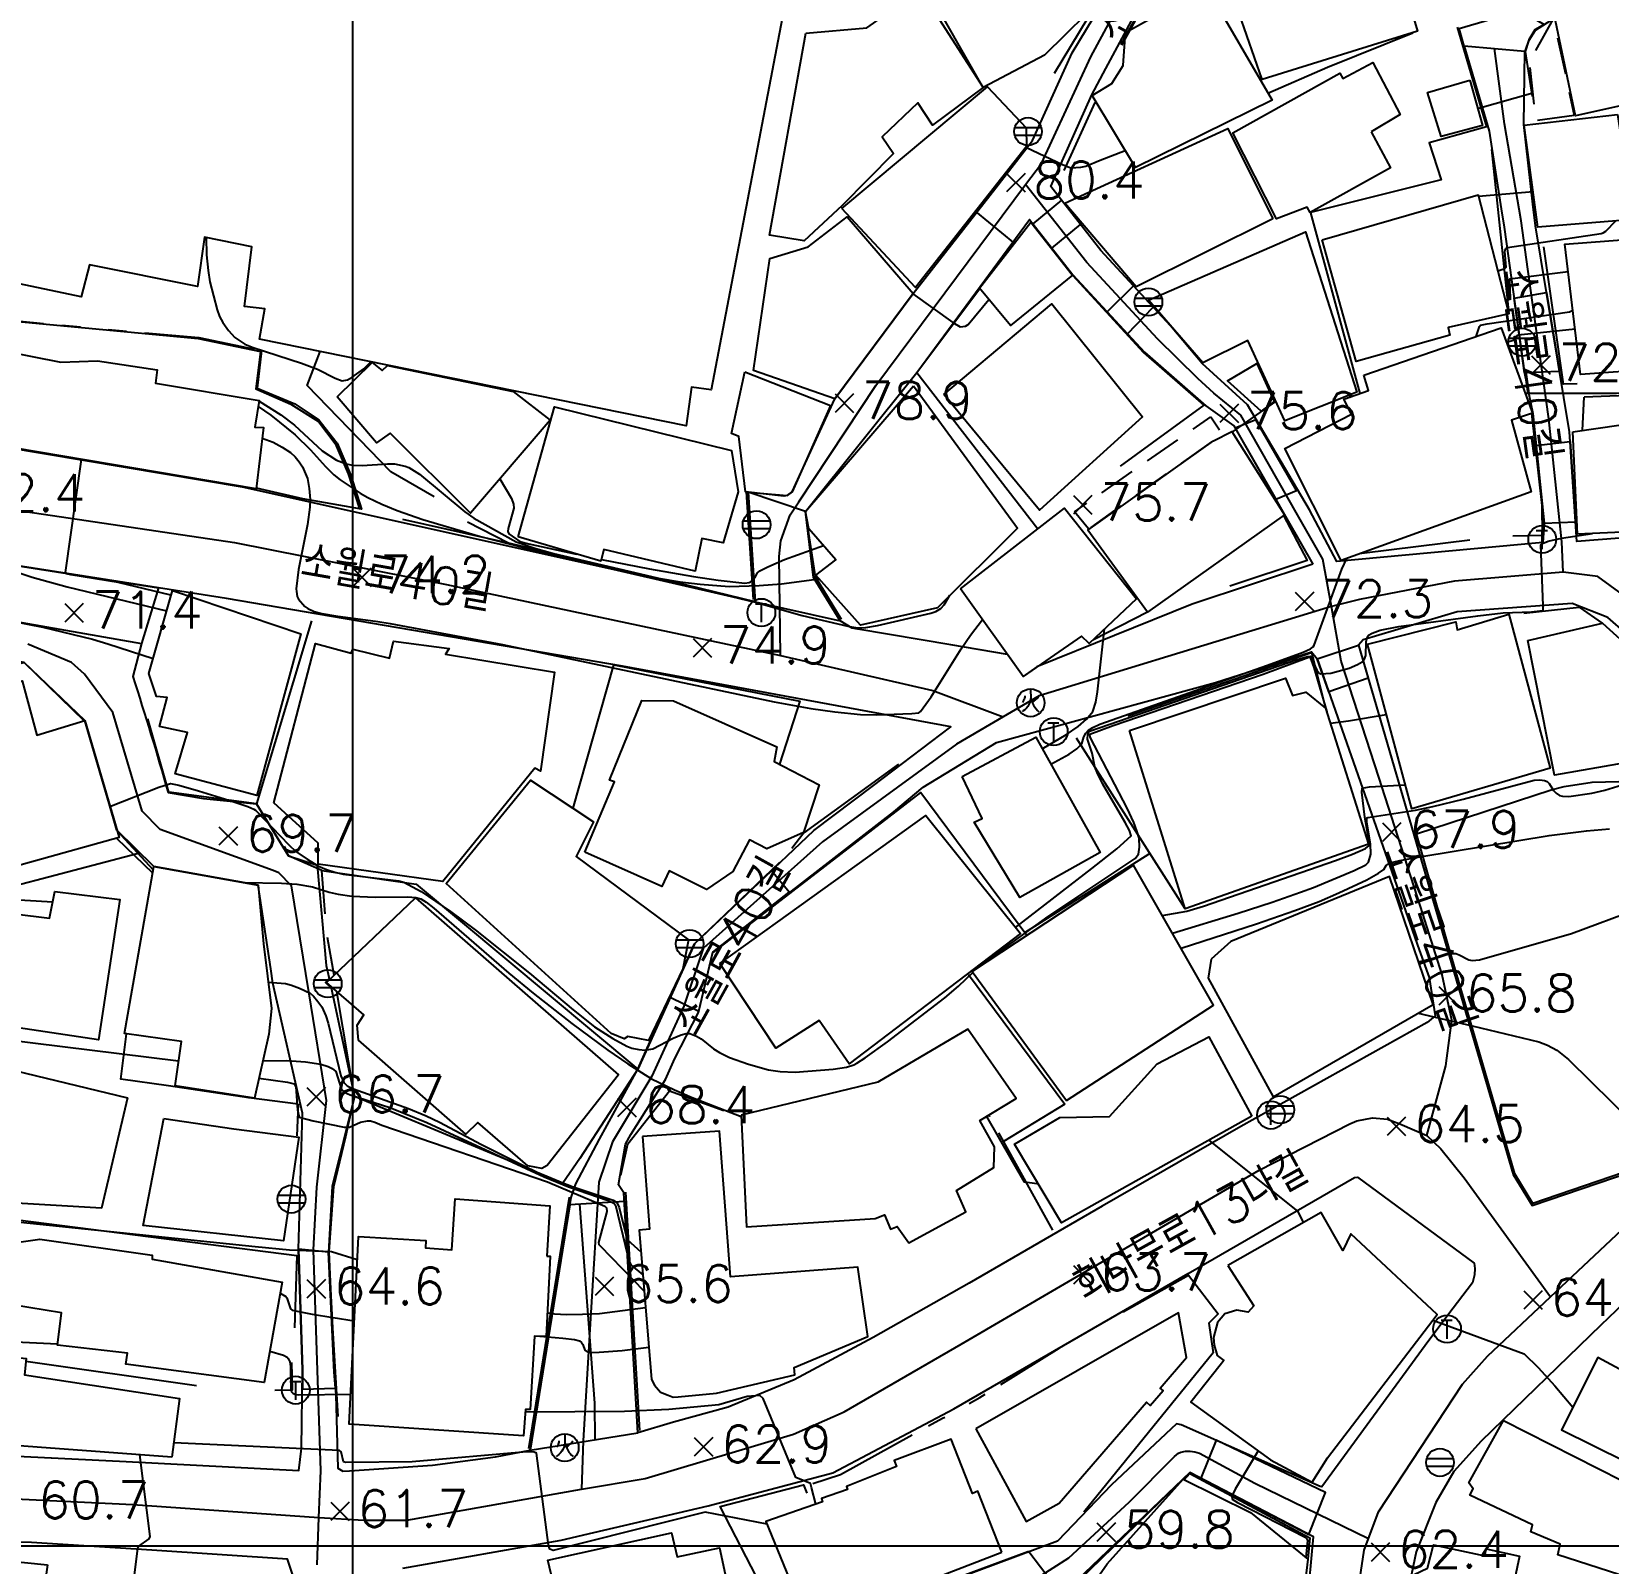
# Model space of a CAD drawing. Extents: x 199116 to 199565, y 548943 to 549516.
# Drawn here: x 199282.7 to 199367.9, y 549099.1 to 549181.8 of the extents above; entities that cross this region are included whole.
import ezdxf
from ezdxf.enums import TextEntityAlignment as Align

# ---------------------------------------------------------------- set-up
doc = ezdxf.new("R2010")
doc.units = 0
doc.header["$MEASUREMENT"] = 0
doc.linetypes.add('ANYANG1', pattern=[11.5, 6, -1, 1, -1.5, 1, -1])
doc.linetypes.add('ANYANG3', pattern=[3, 2, -1])
for name, color, linetype in [('A0013114', 1, 'CONTINUOUS'), ('A0023210', 7, 'CONTINUOUS'), ('B0014111', 7, 'CONTINUOUS'), ('B0014112', 7, 'CONTINUOUS'), ('B0014116', 7, 'ANYANG3'), ('B0024121', 7, 'CONTINUOUS'), ('B0024122', 7, 'CONTINUOUS'), ('B0024126', 7, 'ANYANG1'), ('C0226232', 7, 'CONTINUOUS'), ('C0236241', 7, 'CONTINUOUS'), ('C0256324', 1, 'CONTINUOUS'), ('C0393323', 7, 'CONTINUOUS'), ('C0536119', 7, 'CONTINUOUS'), ('F0017111', 30, 'CONTINUOUS'), ('F0017114', 7, 'CONTINUOUS'), ('F0027132', 7, 'CONTINUOUS'), ('F0027217', 7, 'CONTINUOUS'), ('F0047224', 7, 'CONTINUOUS'), ('F0047226', 1, 'CONTINUOUS'), ('H0037335', 7, 'CONTINUOUS'), ('H0049111', 7, 'CONTINUOUS')]:
    doc.layers.add(name, color=color, linetype=linetype)
doc.styles.add('GHS', font='ROMANS', dxfattribs={"bigfont": 'NGSW.shx'})
doc.styles.add('HIST', font='romans.shx', dxfattribs={"bigfont": 'ngsw.shx'})

# ---------------------------------------------------------------- blocks, each defined once
blk = doc.blocks.new('F0027217')
at = {"layer": 'F0027217'}
for points in [[(0.5, 0.5), (-0.5, -0.5)], [(-0.5, 0.5), (0.5, -0.5)]]:
    blk.add_lwpolyline(points, dxfattribs=at)
blk = doc.blocks.new('C0226232')
at = {"layer": 'C0226232'}
for points in [[(-0.72, 0.211), (0.72, 0.211)], [(-0.722, -0.202), (0.722, -0.202)]]:
    blk.add_lwpolyline(points, dxfattribs=at)
blk.add_circle((0, 0), 0.75, dxfattribs=at)
blk = doc.blocks.new('C0236241')
at = {"layer": 'C0236241'}
blk.add_circle((0, 0), 0.75, dxfattribs=at)
at = {"layer": 'C0236241', "style": 'GHS'}
blk.add_text('T', height=1, dxfattribs=at).set_placement((-0.362, -0.524))
blk = doc.blocks.new('C0256324')
at = {"layer": 'C0256324'}
for points in [[(-0.004, 0.68), (0.002, 0.272), (-0.021, 0.123), (-0.053, 0.014), (-0.102, -0.097), (-0.156, -0.195), (-0.228, -0.284), (-0.32, -0.373), (-0.411, -0.436), (-0.466, -0.467)], [(-0.315, 0.37), (-0.322, 0.304), (-0.336, 0.242), (-0.354, 0.185), (-0.382, 0.121), (-0.42, 0.058), (-0.45, 0.025)], [(0.002, 0.272), (0.051, 0.098), (0.105, -0.026), (0.16, -0.135), (0.223, -0.235), (0.292, -0.321), (0.369, -0.407), (0.449, -0.479)], [(0.109, 0.072), (0.184, 0.109), (0.24, 0.148), (0.298, 0.192), (0.347, 0.239), (0.388, 0.291), (0.44, 0.368)]]:
    blk.add_lwpolyline(points, dxfattribs=at)
blk.add_circle((0, 0), 0.75, dxfattribs=at)

msp = doc.modelspace()

# ---------------------------------------------------------------- linework, layer by layer
at = {"layer": 'A0013114', "flags": 128}
for points in [[(199370.75, 549154.61), (199366.144, 549154.241), (199365.742, 549160.162), (199363.908, 549171.283), (199363.773, 549172.467), (199363.284, 549176.762), (199363.34, 549180.71), (199360.06, 549181), (199361.4, 549176.41), (199362.054, 549172.212), (199362.21, 549171.21), (199363.32, 549163.34), (199363.76, 549161.15), (199364.37, 549155.23), (199364.31, 549154.19), (199353.18, 549153.17), (199351.7, 549155.958), (199348.35, 549161.63), (199345.9, 549163.86), (199344.19, 549165.89), (199340.43, 549169.95), (199337.72, 549173.41), (199339.936, 549178.369), (199340.7, 549179.789), (199346.37, 549190.33)], [(199281.19, 549159.36), (199294.05, 549157.2), (199315.68, 549152.39), (199321.75, 549150.99), (199321.37, 549156.91), (199323.49, 549156.73), (199323.76, 549156.92), (199326.05, 549161.94), (199330.29, 549167.64), (199334.75, 549173.35), (199336.74, 549175.9), (199338.883, 549180.625), (199340.787, 549183.805)], [(199302.73, 549098.801), (199311.283, 549100.316), (199313.04, 549100.73), (199319.21, 549102.16), (199325.95, 549103.95), (199332.48, 549107.41), (199345.148, 549114.718), (199354.13, 549119.9), (199354.3, 549119.92), (199360.59, 549115.27), (199360.64, 549114.98), (199360.61, 549114.65), (199360.5, 549114.21), (199359.18, 549112.46), (199357.95, 549110.82), (199352.36, 549103.2), (199352.28, 549103.21), (199344.76, 549106.55), (199344.52, 549106.59), (199341, 549103.3), (199338.09, 549100.26), (199331.56, 549097.83)], [(199369.5, 549113.9), (199367.43, 549111.92), (199360.98, 549105.66), (199359.5, 549104.03), (199358.53, 549102.34), (199357.46, 549099.69), (199356.78, 549096.41), (199356.4, 549089.52), (199355.95, 549072.45), (199356.79, 549062.9), (199362.82, 549062.68), (199373.18, 549068.7)], [(199351.58, 549096.79), (199351.91, 549100.49), (199348.83, 549102.097), (199345.24, 549103.97), (199337.92, 549096.99)]]:
    msp.add_lwpolyline(points, dxfattribs=at)
for points in [[(199351.88, 549153.02), (199345.37, 549150.85), (199336.97, 549147.47), (199336.23, 549146.96), (199335.39, 549148.14), (199332.32, 549148.66), (199327.3, 549149.5), (199326.99, 549149.57), (199326.34, 549149.95), (199324.91, 549152.3), (199324.47, 549155.86), (199330.49, 549163.37), (199336.58, 549171.63), (199338.91, 549168.65), (199342.79, 549164.46), (199346.103, 549161.56), (199347.62, 549160.49), (199350.555, 549155.344)], [(199382.54, 549133.78), (199381.12, 549138.52), (199375.735, 549143.222), (199367.81, 549150.14), (199365.89, 549150.9), (199359.68, 549150.45), (199354.6, 549148.94), (199354.35, 549148.65), (199359.14, 549132.24), (199360.275, 549128.355), (199362.7, 549120.06), (199363.72, 549118.38), (199370.815, 549120.805), (199371.946, 549121.917), (199376.16, 549126.21)], [(199277.44, 549107.76), (199279.68, 549104.95), (199287.78, 549104.57), (199297.11, 549104.08), (199297.25, 549105.27), (199297.31, 549109.51), (199297.08, 549116.03), (199297.3, 549123.38), (199295.7, 549130.4), (199295.586, 549131.161), (199294.91, 549135.68), (199289.27, 549136.69), (199287.27, 549138.65), (199286.852, 549140.087), (199285.55, 549144.57), (199282.27, 549147.71), (199276.38, 549148.75), (199276.51, 549142.85), (199276.63, 549124.86), (199276.68, 549123.57), (199276.74, 549122.09)], [(199358.16, 549130.69), (199358.49, 549128.62), (199358.06, 549128.27), (199347.99, 549122.66), (199340.5, 549118.35), (199333.32, 549114.2), (199328.13, 549111.25), (199323.86, 549108.97), (199320.29, 549107.5), (199317.35, 549106.68), (199315.425, 549106.111), (199314.665, 549119.066), (199314.37, 549119.51), (199314.75, 549121.69), (199315.04, 549122.22), (199316.904, 549125.184), (199317.424, 549126.32), (199318.69, 549128.8), (199319.47, 549132.06), (199329.254, 549139.649), (199330.83, 549140.97), (199334.79, 549143.38), (199346.624, 549146.633), (199351.817, 549148.286), (199352.12, 549147.9), (199357.62, 549132.19)], [(199278.82, 549100.26), (199278.48, 549100.27), (199276.79, 549099.61), (199276.18, 549095.01), (199275.91, 549093.02), (199275.123, 549088.101), (199274.27, 549066.47), (199273.76, 549054.71), (199278.49, 549052.04), (199278.92, 549051.96), (199288.8, 549050.64), (199300.55, 549050.59), (199303.9, 549052.21), (199303.998, 549060.364), (199304.15, 549065.43), (199303.35, 549068.57), (199302.21, 549073.06), (199302.15, 549083.03), (199301.07, 549085.9), (199300.396, 549087.644), (199296.49, 549099.295), (199289.167, 549099.765), (199282.662, 549100.182)]]:
    msp.add_lwpolyline(points, close=True, dxfattribs=at)
msp.add_lwpolyline([(199276.69, 549150.82), (199288.61, 549148.73), (199288.13, 549146.95, -0.01), (199290.04, 549140.69), (199291.95, 549140.37), (199294.82, 549140.08), (199296.54, 549137.26), (199298.09, 549136.763), (199298.58, 549131.353), (199298.734, 549130.642), (199298.54, 549130.42), (199298.845, 549130.133), (199300.12, 549124.27), (199298.9, 549119.41), (199298.7, 549115.87), (199299.02, 549109.38), (199299.1, 549108.17), (199299.21, 549104.2), (199299.48, 549104.04), (199299.85, 549104.06), (199304.32, 549104.36), (199307.73, 549104.82), (199309.597, 549105.172), (199311.809, 549118.818), (199312.07, 549119.55), (199313.34, 549121.97), (199315.41, 549125.74), (199315.927, 549126.883), (199318.47, 549132.51), (199324.92, 549138.63), (199328.154, 549141.074), (199332.325, 549144.226), (199314.59, 549147.51), (199293.19, 549151.16), (199279.98, 549153.23)], format="xyb", dxfattribs=at)
at = {"layer": 'A0023210', "flags": 128}
for points in [[(199323.128, 549148.092), (199323.053, 549153.424), (199323.138, 549154.273), (199323.648, 549155.689), (199324.12, 549156.39), (199328.27, 549162.66), (199336.35, 549173.53), (199337.23, 549174.66), (199339.879, 549180.407), (199345.54, 549190.9), (199350.84, 549196.82), (199348.83, 549204.64), (199346.75, 549212.38)], [(199354.535, 549048.788), (199353.287, 549072.403), (199353.77, 549089.609), (199354.184, 549096.642), (199354.646, 549099.765), (199355.434, 549101.838), (199359.974, 549108.734), (199361.316, 549110.259), (199364.717, 549113.452), (199368.88, 549117.36), (199373.1, 549120.35), (199380.462, 549128.028), (199386.921, 549134.764), (199388.686, 549136.67), (199391.51, 549139.319), (199395.976, 549154.501), (199395.328, 549162.698), (199394.68, 549169.28), (199394.512, 549170.5), (199393.697, 549174.72), (199392.529, 549179.156), (199390.46, 549183.406)], [(199365.406, 549152.581), (199365.339, 549154.231), (199364.623, 549160.875), (199363.502, 549168.946), (199363.129, 549171.559), (199362.232, 549176.791), (199361.7, 549180.86)], [(199358.04, 549122.16), (199359.07, 549125.93), (199359.38, 549128.39), (199358.87, 549130.85), (199357.69, 549134.53), (199355.44, 549141.51), (199353.41, 549147.78), (199352.897, 549150.738), (199352.42, 549153.28), (199351.051, 549155.685), (199347.99, 549161.06), (199346.53, 549162.254), (199345.665, 549163.037), (199343.49, 549165.18), (199339.67, 549169.3), (199336.35, 549173.53)], [(199273.334, 549157.203), (199293.62, 549154.18), (199305.08, 549151.92), (199323.128, 549148.092), (199331.36, 549146.19), (199335.16, 549144.775)], [(199378.054, 549144.494), (199367.278, 549152.361), (199365.406, 549152.581), (199359.529, 549152.094), (199354.402, 549151.102), (199352.897, 549150.738), (199345.341, 549148.429), (199337.088, 549145.907), (199335.16, 549144.775), (199332.639, 549143.295), (199325.398, 549138.026), (199319.121, 549132.428), (199318.969, 549132.31), (199317.902, 549129.156), (199316.18, 549125.37), (199314.045, 549121.83), (199313.311, 549119.655), (199312.867, 549112.303), (199312.466, 549105.669), (199312.37, 549103.064)], [(199298.092, 549098.98), (199298.19, 549101.538), (199298.286, 549104.062), (199297.892, 549115.984), (199298.082, 549119.383), (199298.605, 549124.054), (199297.642, 549129.931), (199296.704, 549135.653), (199296.028, 549136.342), (199295.725, 549136.47), (199289.621, 549138.695), (199288.634, 549139.679), (199287.06, 549145.017), (199285.531, 549147.071), (199284.815, 549147.707), (199282.459, 549148.69)], [(199278.8, 549102.69), (199288.13, 549102.24), (199298.19, 549101.538), (199300.62, 549101.39), (199302.93, 549101.39), (199312.37, 549103.064), (199315.82, 549103.65), (199323.83, 549106.04), (199326.56, 549107.25), (199332.88, 549110.89), (199348.98, 549120.3), (199353.88, 549122.8), (199354.25, 549122.96), (199355.1, 549123.12), (199355.92, 549123.04), (199356.58, 549122.8), (199358.04, 549122.16), (199358.8, 549121.45), (199360.05, 549119.88), (199364.717, 549113.452)], [(199301.799, 549087.824), (199303.54, 549088.32), (199307.5, 549089.53), (199314.96, 549091.67), (199323.18, 549094.01), (199331.47, 549096.21), (199334.63, 549097.27), (199337, 549098.28), (199338.7, 549099.36), (199341.95, 549102.36), (199344.4, 549104.84), (199344.63, 549105.01), (199344.75, 549105.06), (199345.01, 549105.12), (199345.26, 549105.12), (199345.5, 549105.08), (199345.75, 549105.01), (199348.74, 549103.4), (199354.889, 549100.405)]]:
    msp.add_lwpolyline(points, dxfattribs=at)
at = {"layer": 'B0014111', "flags": 128}
for points in [[(199327.45, 549204.63), (199319.38, 549162.43), (199318.32, 549162.57), (199318.03, 549160.48), (199294.98, 549165.17), (199295.26, 549166.8), (199294.17, 549166.93), (199294.56, 549170.15), (199292, 549170.67), (199291.63, 549168.01), (199285.79, 549169.18), (199285.35, 549167.46), (199265.6, 549171.62)], [(199344.88, 549103.6), (199348.52, 549101.81), (199351.61, 549099.29), (199350.91, 549093.36), (199344.51, 549094.55), (199344.08, 549093.63), (199338.15, 549095.28), (199340.77, 549099.04), (199344.88, 549103.6)]]:
    msp.add_lwpolyline(points, dxfattribs=at)
for points in [[(199273.18, 549165.44), (199278.216, 549164.606), (199278.303, 549165.091), (199284.251, 549163.927), (199286.234, 549163.999), (199289.457, 549163.504), (199289.37, 549162.797), (199294.97, 549161.86), (199294.72, 549160.42), (199295.19, 549160.39), (199294.8, 549157.08), (199272.501, 549160.852)], [(199348.582, 549123.209), (199338.309, 549117.444), (199335.763, 549121.703), (199338.214, 549123.135), (199340.902, 549123.188), (199343.469, 549126.039), (199346.262, 549127.5)], [(199333.67, 549106.32), (199336.4, 549101.33), (199338.18, 549102.31), (199342.89, 549107.76), (199343.09, 549107.58), (199343.79, 549108.39), (199343.63, 549108.52), (199345.06, 549110.17), (199344.63, 549112.59)], [(199311.98, 549093.275), (199310.547, 549099.24), (199317.229, 549100.705), (199317.545, 549099.419), (199319.82, 549099.891), (199320.762, 549095.541), (199318.531, 549095.067), (199318.593, 549094.838)], [(199283.52, 549098.98), (199282.69, 549093.22), (199285.53, 549092.81), (199285.07, 549088.23), (199275.46, 549089.36), (199276.48, 549097.12), (199280.15, 549099.33)]]:
    msp.add_lwpolyline(points, close=True, dxfattribs=at)
at = {"layer": 'B0014112', "flags": 128}
for points in [[(199337.39, 549180.5), (199334.08, 549178.76), (199330.96, 549184.23), (199340.69, 549189.08), (199341.8, 549186.41), (199340.76, 549183.83), (199337.39, 549180.5)], [(199347.49, 549183.96), (199357.41, 549187.46), (199358.88, 549183.16), (199357.29, 549182.64), (199357.54, 549181.8), (199349.14, 549179.2), (199347.49, 549183.96)], [(199324.5, 549181.7), (199327.78, 549181.98), (199330.68, 549184.03), (199334.07, 549178.76), (199331.34, 549176.73), (199330.55, 549177.94), (199328.61, 549176.09), (199329.23, 549175.19), (199326.45, 549172.39), (199324.4, 549170.48), (199322.53, 549170.79), (199324.5, 549181.7)], [(199326.44, 549172.22), (199334.31, 549178.79), (199336.39, 549176.58), (199336.41, 549175.58), (199330.42, 549167.95), (199326.44, 549172.22)], [(199352.39, 549170.54), (199360.81, 549172.97), (199362.47, 549166.53), (199359.19, 549165.8), (199359.28, 549165.38), (199354.22, 549163.97), (199352.39, 549170.54)], [(199326.05, 549161.94), (199321.67, 549163.48), (199322.54, 549169.52), (199324.61, 549170.16), (199326.72, 549171.77), (199330.29, 549167.64), (199326.05, 549161.94)], [(199373.93, 549165.2), (199373.15, 549165.19), (199373.23, 549164.33), (199370.28, 549164.27), (199370.4, 549163.55), (199366.34, 549163.26), (199365.5, 549170.3), (199371.44, 549170.74), (199371.42, 549171.62), (199373.93, 549171.81), (199375.99, 549171.96), (199376.65, 549165.25), (199373.93, 549165.2)], [(199333.88, 549167.92), (199336.651, 549171.484), (199338.9, 549168.63), (199335.55, 549165.91), (199333.88, 549167.92)], [(199343.009, 549167.283), (199351.48, 549170.97), (199354.26, 549162.31), (199350.37, 549160.76), (199348.37, 549165.09), (199345.935, 549163.884), (199343.009, 549167.283)], [(199331.95, 549162.18), (199337.78, 549167.08), (199342.68, 549160.97), (199337.12, 549155.93), (199331.95, 549162.18)], [(199354.63, 549163.22), (199362.06, 549165.78), (199363.74, 549161.18), (199362.61, 549160.79), (199363.68, 549156.92), (199353.41, 549153.22), (199350.36, 549159.26), (199353.97, 549161.12), (199353.56, 549161.93), (199354.88, 549162.4), (199354.63, 549163.22)], [(199299.18, 549162.05), (199301.07, 549163.91), (199301.61, 549163.47), (199301.89, 549163.74), (199308.69, 549162.34), (199310.681, 549160.802), (199306.38, 549155.77), (199302.03, 549160.1), (199301.3, 549159.57), (199299.18, 549162.05)], [(199321.2, 549163.41), (199325.82, 549161.59), (199323.76, 549156.92), (199323.49, 549156.73), (199323.3, 549156.69), (199321.24, 549156.93), (199320.88, 549159.91), (199320.47, 549160.07), (199321.2, 549163.41)], [(199330.3, 549162.64), (199335.92, 549154.97), (199331.6, 549150.66), (199327.44, 549149.72), (199325.03, 549152.42), (199326.11, 549153.25), (199324.66, 549154.93), (199324.47, 549155.86), (199330.3, 549162.64)], [(199365.93, 549160.17), (199369.78, 549160.73), (199370.63, 549154.83), (199366.18, 549154.64), (199365.93, 549160.17)], [(199346.52, 549159.67), (199347.5, 549160.18), (199350.35, 549155.69), (199342.94, 549150.43), (199339.72, 549154.86), (199346.52, 549159.67)], [(199332.85, 549151.69), (199338.47, 549156.05), (199342.35, 549151.15), (199339.79, 549148.74), (199339.38, 549149.13), (199336.23, 549146.96), (199332.85, 549151.69)], [(199290.271, 549151.597), (199297.22, 549149.26), (199294.84, 549140.52), (199290.42, 549141.7), (199291.09, 549143.92), (199289.57, 549144.25), (199290, 549145.81), (199289.41, 549145.88), (199289.01, 549147.11), (199290.271, 549151.597)], [(199354.83, 549148.7), (199359.6, 549149.91), (199359.67, 549149.47), (199362.46, 549150.32), (199364.7, 549142.01), (199357.23, 549139.81), (199354.83, 549148.7)], [(199363.49, 549148.89), (199367.53, 549149.84), (199372.82, 549145.05), (199373.6, 549142.33), (199368.85, 549141.44), (199368.76, 549142.29), (199364.93, 549141.63), (199363.49, 549148.89)], [(199295.75, 549140.13), (199298.01, 549148.73), (199299.93, 549148.22), (199300.03, 549148.42), (199302.01, 549147.95), (199302.22, 549148.86), (199305.23, 549148.46), (199305.03, 549148.15), (199310.92, 549147.18), (199310.15, 549141.84), (199309.86, 549142), (199304.89, 549135.88), (199298.14, 549136.82), (199298.14, 549137.96), (199295.75, 549140.13)], [(199341.97, 549144.04), (199350.41, 549146.87), (199350.79, 549145.93), (199351.51, 549146.1), (199352.57, 549145.25), (199354.88, 549137.89), (199344.98, 549134.4), (199341.97, 549144.04)], [(199277.29, 549145.38), (199282.15, 549146.72), (199282.96, 549143.79), (199285.55, 549144.57), (199287.39, 549138.26), (199278.35, 549135.74), (199276.72, 549142.09), (199278.14, 549142.46), (199277.29, 549145.38)], [(199312.56, 549137.47), (199314.15, 549141.26), (199313.88, 549141.35), (199315.64, 549145.65), (199317.35, 549145.64), (199322.93, 549143.15), (199322.79, 549142.36), (199325.22, 549141.1), (199324.36, 549138.53), (199322.38, 549137.64), (199321.45, 549138.13), (199320.54, 549136.42), (199319.13, 549135.45), (199317.11, 549136.46), (199316.72, 549135.61), (199312.56, 549137.47)], [(199332.94, 549141.56), (199336.91, 549143.68), (199340.4, 549137.45), (199336.05, 549135.02), (199333.58, 549139.08), (199334.02, 549139.29), (199332.94, 549141.56)], [(199313.97, 549127.68), (199305.07, 549135.78), (199309.61, 549141.36), (199313.03, 549139.1), (199312.09, 549137.23), (199318.16, 549132.74), (199317.84, 549131.16), (199315.99, 549127.3), (199314.87, 549127.52), (199314.68, 549127.39), (199313.97, 549127.68)], [(199319.84, 549131.45), (199330.98, 549139.44), (199336.08, 549133.07), (199326.84, 549126.03), (199325.22, 549128.38), (199322.87, 549126.88), (199319.84, 549131.45)], [(199289.27, 549136.69), (199294.91, 549135.68), (199295.2, 549132.51), (199295.63, 549129.03), (199295.48, 549127.64), (199294.71, 549124.19), (199290.42, 549124.85), (199290.76, 549127.24), (199287.69, 549127.68), (199289.27, 549136.69)], [(199278.23, 549134.56), (199283.64, 549133.91), (199283.93, 549135.34), (199287.44, 549134.91), (199286.29, 549127.34), (199277.02, 549128.72), (199278.23, 549134.56)], [(199298.59, 549130.43), (199303.4, 549135), (199314.38, 549125.45), (199310.52, 549120.55), (199310.23, 549120.39), (199309.48, 549120.53), (199306.78, 549122.86), (199306.12, 549122.24), (199300.33, 549127.32), (199300.25, 549128.12), (199300.61, 549128.69), (199298.59, 549130.43)], [(199289.82, 549123.08), (199293.6, 549122.53), (199297.1, 549122.07), (199296.27, 549116.47), (199288.7, 549117.3), (199289.82, 549123.08)], [(199281.35, 549116.31), (199283.12, 549116.56), (199289.18, 549115.7), (199289.18, 549115.48), (199296.21, 549114.25), (199295.23, 549108.82), (199287.75, 549109.82), (199287.85, 549110.42), (199284.06, 549110.84), (199284.29, 549112.59), (199280.74, 549113.17), (199281.35, 549116.31)], [(199373.93, 549106.98), (199371.4, 549108.38), (199371.3, 549108.02), (199367.27, 549110.17), (199365.32, 549106.27), (199373.93, 549102.01), (199376.63, 549100.67), (199378.4, 549104.5), (199373.93, 549106.98)], [(199373.93, 549096.68), (199365.12, 549099.53), (199365.24, 549100.09), (199363.65, 549100.77), (199363.75, 549101.14), (199360.37, 549102.75), (199360.54, 549103.08), (199360.31, 549103.41), (199362.18, 549106.77), (199372.41, 549101.6), (199372.7, 549102.31), (199373.93, 549101.71), (199377.17, 549100.11), (199375.5, 549096.17), (199373.93, 549096.68)]]:
    msp.add_lwpolyline(points, dxfattribs=at)
for points in [[(199377.371, 549184.465), (199378.422, 549179.975), (199366.064, 549177.233), (199364.919, 549182.701)], [(199346.13, 549184.17), (199349.678, 549178.068), (199342.296, 549174.448), (199339.955, 549178.329), (199341.022, 549178.973), (199341.626, 549179.942), (199341.767, 549181.727)], [(199355.027, 549176.373), (199356.067, 549174.42), (199351.731, 549172.014), (199351.573, 549172.299), (199349.924, 549171.659), (199347.55, 549176.308), (199353.342, 549179.541), (199353.497, 549179.249), (199355.12, 549180.107), (199356.606, 549177.295)], [(199360.364, 549179.152), (199361.038, 549176.708), (199358.816, 549176.106), (199358.075, 549178.481)], [(199368.337, 549177.303), (199369.177, 549171.625), (199364.034, 549171.218), (199363.294, 549176.731)], [(199349.712, 549171.669), (199342.333, 549167.997), (199338.48, 549172.514), (199347.297, 549176.549)], [(199349.792, 549161.81), (199349.084, 549161.287), (199347.264, 549162.917), (199348.863, 549163.853)], [(199308.951, 549154.488), (199310.915, 549161.506), (199320.479, 549159.149), (199320.845, 549156.933), (199320.035, 549154.177), (199318.874, 549154.407), (199318.523, 549152.632), (199313.572, 549153.805), (199313.422, 549153.172)], [(199338.58, 549124.06), (199346.51, 549129.2), (199342.2, 549136.76), (199333.47, 549131.03)], [(199346.38, 549131.68), (199346.23, 549130.66), (199349.74, 549124.26), (199358.38, 549129.24), (199356.02, 549136.16), (199347.45, 549132.65)], [(199321, 549123.27), (199321.29, 549117.24), (199328.24, 549117.68), (199328.75, 549117.89), (199329.07, 549117.1), (199329.43, 549117.25), (199330.06, 549116.37), (199333.14, 549118.04), (199332.63, 549119.19), (199334.65, 549120.43), (199334.68, 549121.56), (199333.9, 549122.97), (199335.85, 549124.16), (199333.25, 549127.91), (199328.39, 549125.05)], [(199287.85, 549124.2), (199286.44, 549118.24), (199281.85, 549118.52), (199281.83, 549119.06), (199277.66, 549118.96), (199277.8, 549126.15), (199279.57, 549126.19)], [(199315.66, 549122.11), (199316.05, 549117.1), (199315.48, 549117.05), (199316.16, 549108.99), (199316.32, 549108.68), (199316.65, 549108.3), (199317.05, 549108.15), (199317.33, 549108.04), (199317.59, 549108.05), (199319.67, 549108.26), (199323.9, 549109.25), (199323.87, 549109.64), (199327.85, 549111.32), (199327.3, 549115.06), (199320.42, 549114.54), (199319.83, 549122.4)], [(199310.506, 549115.658), (199310.68, 549115.646), (199310.458, 549111.32), (199309.839, 549111.33), (199309.596, 549107.366), (199309.347, 549107.361), (199309.238, 549105.952), (199299.831, 549106.569), (199300.319, 549116.709), (199303.96, 549116.488), (199303.949, 549116.095), (199305.372, 549116), (199305.546, 549118.754), (199310.655, 549118.367)], [(199347.29, 549115.15), (199348.7, 549112.96), (199348.38, 549112.63), (199347.77, 549112.74), (199347.13, 549112.54), (199346.73, 549112.06), (199346.52, 549111.26), (199346.55, 549110.84), (199346.72, 549110.29), (199347.08, 549110.02), (199346.88, 549109.76), (199345.29, 549107.77), (199349.6, 549104.65), (199351.837, 549103.452), (199352.67, 549104.76), (199358.6, 549112.5), (199353.94, 549116.86), (199353.5, 549115.95), (199352.33, 549118)], [(199290.24, 549104.8), (199279.32, 549105.6), (199277.65, 549108.23), (199277.91, 549110.61), (199282.38, 549110.12), (199282.28, 549109.25), (199290.66, 549107.97)], [(199335.08, 549099.66), (199333.79, 549102.96), (199333.49, 549102.84), (199332.35, 549105.76), (199329.26, 549104.61), (199329.39, 549104.29), (199326.69, 549103.22), (199326.75, 549103.05), (199325.33, 549102.56), (199325.39, 549102.38), (199322.34, 549101.32), (199324.08, 549097.05), (199331.91, 549098.45)], [(199363.094, 549093.602), (199357.488, 549094.723), (199357.637, 549095.469), (199356.917, 549096.125), (199357.351, 549098.464), (199358.08, 549098.798), (199358.397, 549100.065), (199361.168, 549099.468), (199361.248, 549099.839), (199363.053, 549099.45), (199362.523, 549096.992), (199363.832, 549096.71)]]:
    msp.add_lwpolyline(points, close=True, dxfattribs=at)
at = {"layer": 'B0014116', "flags": 128}
for points in [[(199366.005, 549177.248), (199363.929, 549176.958), (199363.58, 549180.133), (199364.886, 549182.463)], [(199339.765, 549154.922), (199339.008, 549155.848), (199346.365, 549160.973), (199346.993, 549160.035)]]:
    msp.add_lwpolyline(points, close=True, dxfattribs=at)
at = {"layer": 'B0024121', "flags": 128}
for points in [[(199340.136, 549183.213), (199337.9, 549179.51)], [(199363.75, 549178.28), (199363.36, 549180.7), (199363.57, 549181.32), (199363.9, 549181.86), (199364.958, 549182.513)], [(199338.44, 549174.28), (199340.12, 549177.95)], [(199361.53, 549175.41), (199362.47, 549166.53)], [(199351.763, 549171.986), (199354.42, 549162.24)], [(199366.152, 549162.763), (199365.422, 549162.732), (199364.363, 549170.148)], [(199338.9, 549168.63), (199342.741, 549164.453), (199346, 549161.61), (199341.47, 549158.31)], [(199324.47, 549155.86), (199330.49, 549163.37), (199333.889, 549167.909)], [(199295.08, 549164.55), (199294.86, 549162.52), (199296.88, 549161.67), (199298.18, 549160.81), (199299.17, 549159.56), (199299.9, 549157.86), (199300.49, 549155.98), (199297.32, 549156.54), (199294.81, 549157.13)], [(199304.41, 549156.66), (199302.08, 549158.01), (199297.56, 549162.66), (199298.26, 549164.5)], [(199330.49, 549163.36), (199337.029, 549154.932)], [(199381.721, 549162.627), (199373.93, 549162.33), (199366.54, 549162.04)], [(199366.45, 549160.25), (199366.54, 549162.04)], [(199363.69, 549161.16), (199364.25, 549156.19), (199364.27, 549154.56), (199362.68, 549154.53)], [(199321.37, 549156.91), (199321.51, 549154.7), (199321.75, 549150.99), (199317.39, 549152.04), (199308.43, 549154.16), (199306.21, 549155.29)], [(199308.6, 549154.11), (199302.72, 549155.43)], [(199350.291, 549155.648), (199351.57, 549153.22), (199347.39, 549151.83)], [(199360.36, 549154.31), (199354.68, 549153.61), (199354.388, 549153.572)], [(199342.94, 549150.43), (199340.03, 549148.93)], [(199363.27, 549150.38), (199366.27, 549150.69), (199367.51, 549149.84)], [(199297.79, 549149.96), (199294.82, 549140.08)], [(199276.67, 549129.31), (199276.52, 549142.26), (199276.494, 549146.441), (199282.27, 549147.71), (199285.51, 549144.56)], [(199341.88, 549144.82), (199351.8, 549148.25), (199352.57, 549145.25)], [(199311.92, 549139.84), (199314.124, 549147.582), (199324.17, 549145.62), (199323.071, 549142.214)], [(199298.52, 549134.14), (199298.34, 549136.47), (199296.54, 549137.26), (199294.82, 549140.08), (199290.079, 549140.712), (199288.952, 549144.665)], [(199344.98, 549134.4), (199339.11, 549143.62)], [(199329.49, 549142.22), (199324.382, 549138.508), (199323.73, 549137.66)], [(199319.464, 549132.034), (199330.71, 549140.68), (199336.435, 549132.976)], [(199287.279, 549138.64), (199289.24, 549136.52)], [(199276.595, 549134.379), (199276.985, 549134.404), (199288.374, 549137.391)], [(199323.07, 549136.91), (199318.47, 549132.51), (199315.41, 549125.74)], [(199298.34, 549136.47), (199303.45, 549135.73), (199315.41, 549125.74), (199312.29, 549120.92), (199311.37, 549119.6), (199300.12, 549124.27), (199299.16, 549129.939)], [(199299.01, 549130.83), (199298.66, 549132.86)], [(199297.06, 549123.86), (199294.41, 549124.2), (199290.06, 549124.85), (199287.48, 549125.2), (199287.8, 549127.66)], [(199297.06, 549123.86), (199296.99, 549122.14)], [(199299.236, 549106.993), (199298.943, 549111.776), (199298.836, 549113.872), (199298.741, 549115.883), (199298.998, 549119.404), (199299.637, 549122.116), (199300.12, 549124.27)], [(199314.49, 549120.03), (199314.873, 549121.723), (199317.13, 549124.58), (199320.07, 549123.52)], [(199338.48, 549123.85), (199335.177, 549121.843)], [(199311.712, 549118.843), (199309.509, 549105.258)], [(199315.517, 549106.243), (199314.763, 549119.098)], [(199277.121, 549115.995), (199277.161, 549117.903), (199281.086, 549117.724), (199297, 549115.68), (199296.87, 549111.78)], [(199341.64, 549112.64), (199345.17, 549114.62), (199346.77, 549112.53), (199346.26, 549112.04), (199346.5, 549110.43), (199339.51, 549101.82)], [(199291.57, 549108.65), (199282.362, 549109.96)], [(199296.71, 549109.9), (199296.74, 549108.41), (199295.81, 549108.39)], [(199326.7, 549093.36), (199332.94, 549094.9), (199336.06, 549095.7), (199338.03, 549096.94), (199339.83, 549098.72), (199344.88, 549103.6)], [(199344.933, 549103.574), (199345.24, 549103.91), (199351.71, 549100.44), (199351.61, 549099.29)], [(199321.922, 549095.68), (199322.939, 549096.176), (199319.863, 549102.124), (199324.37, 549103.3), (199324.54, 549102.86)]]:
    msp.add_lwpolyline(points, dxfattribs=at)
at = {"layer": 'B0024122', "flags": 128}
msp.add_lwpolyline([(199377.782, 549140.84), (199373.662, 549135.838), (199378.978, 549129.817), (199376.086, 549126.277), (199371.875, 549121.988), (199370.761, 549120.892), (199363.764, 549118.501), (199362.792, 549120.101), (199360.371, 549128.383), (199359.236, 549132.268), (199357.477, 549138.453), (199364.757, 549140.825), (199365.466, 549141.014), (199366.974, 549141.24), (199370.593, 549141.343), (199371.676, 549141.561), (199375.639, 549142.767)], close=True, dxfattribs=at)
at = {"layer": 'B0024126', "flags": 128}
for points in [[(199255.17, 549170.07), (199262.14, 549170.89), (199266.51, 549170.85), (199270.37, 549169.95), (199275.23, 549168.35), (199279.45, 549166.39), (199285.86, 549165.78), (199291.7, 549165.26), (199295.08, 549164.55)], [(199337.83, 549117.06), (199334.387, 549123.267)], [(199324.87, 549103.38), (199326.36, 549103.86), (199331.88, 549106.9), (199333.9, 549108.02), (199338.18, 549110.69)]]:
    msp.add_lwpolyline(points, dxfattribs=at)
at = {"layer": 'C0393323', "flags": 128}
for points in [[(199364.38, 549182.16), (199363.88, 549181.87), (199363.55, 549181.33), (199363.34, 549180.71), (199360.06, 549181), (199359.79, 549181.95), (199363.1, 549182.92), (199364.38, 549182.16)], [(199364.501, 549167.687), (199365.205, 549163.422), (199363.32, 549163.35), (199362.75, 549167.38), (199364.501, 549167.687)], [(199365.778, 549159.641), (199366.074, 549155.278), (199364.38, 549155.21), (199363.92, 549159.42), (199365.778, 549159.641)]]:
    msp.add_lwpolyline(points, dxfattribs=at)
for points in [[(199338.3, 549172.68), (199336.756, 549171.405), (199337.79, 549170.08), (199339.33, 549171.36)], [(199343.257, 549166.897), (199342.19, 549168.05), (199340.77, 549166.64), (199341.87, 549165.46)], [(199348.81, 549160.82), (199347.69, 549160.37), (199349.88, 549156.53), (199350.99, 549157)], [(199321.75, 549150.99), (199326.34, 549149.95), (199324.91, 549152.3), (199324.47, 549155.86), (199321.37, 549156.91)], [(199352.12, 549147.9), (199354.35, 549148.65), (199354.87, 549146.87), (199352.74, 549146.12)], [(199323.6, 549135.3), (199322.63, 549136.46), (199318.47, 549132.51), (199317.17, 549129.63), (199318.71, 549128.88), (199319.47, 549132.06)], [(199315.425, 549106.111), (199314.692, 549118.604), (199311.747, 549118.431), (199309.597, 549105.172)], [(199298.7, 549115.87), (199297.08, 549116.03), (199297.31, 549109.51), (199297.295, 549108.461), (199299.077, 549108.513), (199299.02, 549109.38)], [(199346.66, 549105.71), (199345.83, 549103.67), (199351.66, 549100.62), (199352.57, 549102.88)]]:
    msp.add_lwpolyline(points, close=True, dxfattribs=at)
at = {"layer": 'C0536119', "flags": 128}
for points in [[(199321.269, 549156.927), (199321.642, 549151.118)], [(199326.412, 549150.024), (199325.007, 549152.334), (199324.626, 549154.916), (199324.473, 549155.844)], [(199312.268, 549118.462), (199313.08, 549107.71), (199313.093, 549105.736)]]:
    msp.add_lwpolyline(points, dxfattribs=at)
at = {"layer": 'F0017111', "flags": 128}
for points, elevation in [([(199360.784, 549177.628), (199363.762, 549178.478)], 78), ([(199336.371, 549175.53), (199338.39, 549174.58), (199338.81, 549174.43), (199339.35, 549174.46), (199339.62, 549174.52), (199340.4, 549174.83), (199341.745, 549175.362)], 81), ([(199360.831, 549172.89), (199363.776, 549173.144)], 77), ([(199361.87, 549168.86), (199362.25, 549168.98), (199362.33, 549169.06), (199362.25, 549169.91), (199362.28, 549170.05), (199362.39, 549170.11), (199367.46, 549170.88), (199367.57, 549170.91), (199367.7, 549171), (199368.241, 549171.551)], 76), ([(199292.09, 549170.65), (199292.12, 549169.72), (199292.2, 549168.88), (199292.3, 549168.26), (199292.7, 549166.76), (199292.82, 549166.4), (199293, 549166.07), (199293.31, 549165.64), (199293.65, 549165.26), (199293.91, 549165.07), (199294.18, 549164.9), (199294.63, 549164.72), (199297.24, 549163.87), (199298.11, 549163.54), (199299.07, 549163.07), (199299.45, 549162.92), (199299.73, 549162.98), (199299.99, 549163.11), (199300.61, 549163.56), (199301, 549163.94)], 78), ([(199330.27, 549167.61), (199332.44, 549166.07), (199332.83, 549165.84), (199333.11, 549165.87), (199333.27, 549165.96), (199334.379, 549167.319)], 79), ([(199360.701, 549165.312), (199360.88, 549165.85), (199360.94, 549165.92), (199361.29, 549166), (199365.74, 549166.64), (199365.925, 549166.737)], 74), ([(199362.344, 549165.001), (199362.85, 549165.15), (199362.94, 549165.38), (199363.15, 549165.42), (199366.047, 549165.72)], 73), ([(199363.35, 549162.26), (199368.29, 549162.26), (199373.93, 549162.35), (199379.82, 549162.45), (199380.08, 549162.4), (199380.23, 549162.33), (199380.61, 549162.04), (199380.74, 549161.91), (199380.803, 549161.813)], 72), ([(199294.964, 549161.827), (199296.14, 549161.09), (199296.87, 549160.53), (199298.36, 549159.14), (199299.13, 549158.63), (199299.67, 549158.43), (199300.01, 549158.36), (199300.53, 549158.35), (199301.89, 549158.44), (199302.28, 549158.43), (199302.84, 549158.31), (199303.04, 549158.23), (199303.63, 549157.87), (199306.07, 549155.84), (199306.56, 549155.5), (199308.84, 549154.23), (199309.9, 549153.86), (199311.26, 549153.49), (199314.71, 549152.66), (199316.51, 549152.27), (199317.68, 549152.07), (199318.79, 549151.93), (199320.35, 549151.82), (199321.97, 549151.86), (199323.18, 549151.96), (199325.209, 549152.22)], 76), ([(199295.123, 549159.819), (199295.71, 549159.61), (199296.21, 549159.34), (199296.66, 549159.04), (199296.91, 549158.81), (199297.13, 549158.55), (199297.31, 549158.27), (199297.57, 549157.64), (199297.67, 549157.1), (199297.72, 549156.51), (199297.7, 549156.09), (199297.57, 549155.16), (199297.09, 549152.73), (199296.96, 549151.69), (199296.97, 549151.54), (199297.01, 549151.27), (199297.09, 549151.12), (199297.43, 549150.74), (199297.59, 549150.62), (199297.93, 549150.47), (199298.34, 549150.35), (199299.08, 549150.22), (199301.37, 549149.92), (199302.04, 549149.81), (199308.1, 549148.68), (199322.79, 549145.58), (199324.76, 549145.23), (199326.05, 549145.04), (199327.45, 549144.9), (199328.3, 549144.88), (199330.21, 549144.95), (199330.6, 549144.99), (199330.69, 549145.07), (199331.27, 549145.85), (199332.88, 549148.45), (199333.38, 549149.19), (199334.038, 549150.027)], 74), ([(199290.196, 549151.341), (199287.35, 549152.02), (199284.79, 549152.44), (199284.55, 549152.5), (199284.5, 549152.56), (199285.364, 549158.676)], 73), ([(199307.963, 549157.622), (199308.59, 549156.56), (199308.7, 549156.25), (199308.71, 549156.05), (199308.41, 549154.94), (199308.4, 549154.78), (199308.45, 549154.65), (199309.05, 549154.25), (199309.53, 549154.12), (199312.11, 549153.558)], 77), ([(199264.35, 549155.52), (199267.89, 549155.63), (199270.89, 549155.63), (199271.38, 549155.62), (199272.55, 549155.48), (199274.37, 549155.16), (199275.39, 549154.93), (199276.48, 549154.63), (199277.63, 549154.24), (199281.41, 549152.74), (199282.69, 549152.31), (199284.59, 549151.79), (199289.958, 549150.491)], 72), ([(199264.58, 549154.66), (199265.87, 549154.3), (199266.22, 549154.17), (199266.65, 549153.85), (199266.93, 549153.57), (199267.17, 549153.27), (199268.51, 549151.35), (199268.78, 549151.02), (199269.07, 549150.76), (199269.19, 549150.72), (199269.42, 549150.66), (199269.81, 549150.68), (199272.52, 549150.95), (199273.56, 549151.01), (199274.52, 549151.02), (199275.8, 549150.92), (199280.03, 549150.24), (199283.27, 549149.61), (199285.95, 549148.96), (199286.79, 549148.72), (199289.24, 549147.93)], 71), ([(199335.82, 549133.4), (199339.95, 549136.59), (199341.29, 549137.65), (199342.07, 549138.34), (199341.97, 549138.63), (199341.74, 549139.07), (199340.54, 549141.13), (199340.27, 549141.67), (199340.11, 549142.07), (199339.96, 549142.81), (199339.7, 549143.57), (199339.72, 549143.82), (199339.77, 549143.93), (199339.87, 549144.02), (199351.04, 549147.87), (199351.59, 549148.03), (199351.76, 549148.05), (199352.09, 549147.3), (199352.22, 549147.14), (199352.32, 549147.1), (199352.85, 549147.14), (199353.85, 549147.41), (199354.3, 549147.6), (199354.55, 549147.75), (199354.65, 549147.86), (199354.75, 549148.09), (199354.77, 549148.83), (199354.81, 549149.08), (199354.88, 549149.18), (199355.09, 549149.3), (199355.52, 549149.46), (199356.52, 549149.66), (199360.79, 549150.22), (199362.17, 549150.39), (199363.7, 549150.45), (199364.28, 549150.52), (199364.32, 549150.54), (199364.32, 549150.76), (199364.19, 549154.06), (199364.28, 549154.14), (199364.6, 549154.26), (199365.31, 549154.42), (199366.98, 549154.67)], 71), ([(199313.447, 549153.275), (199316.05, 549152.77), (199318.42, 549152.35), (199319.76, 549152.15), (199321.19, 549152), (199321.44, 549152.03), (199321.51, 549152.07), (199321.74, 549152.28), (199321.88, 549152.55), (199322.01, 549152.66), (199322.44, 549152.88), (199323.34, 549153.27), (199325.438, 549154.029)], 77), ([(199337.733, 549142.211), (199338.72, 549142.76), (199339.14, 549143.05), (199339.4, 549143.31), (199339.51, 549143.7), (199339.62, 549143.89), (199339.77, 549144.05), (199340, 549144.2), (199340.38, 549144.37), (199349.44, 549147.57), (199351.35, 549148.27), (199351.75, 549148.45), (199351.9, 549148.55), (199351.96, 549148.65), (199353.45, 549152.74), (199353.708, 549153.327)], 72), ([(199337.262, 549143.051), (199338.58, 549143.82), (199339.2, 549144.26), (199339.66, 549144.64), (199340, 549145.07), (199340.16, 549145.56), (199340.25, 549146.12), (199340.62, 549149.522)], 73), ([(199343.745, 549134.051), (199345.07, 549134.28), (199345.98, 549134.55), (199353.11, 549137.02), (199354.02, 549137.36), (199354.73, 549137.66), (199354.92, 549137.83), (199354.94, 549137.94), (199354.69, 549139.35), (199354.53, 549140.71), (199354.55, 549140.93), (199354.94, 549141), (199356.879, 549141.11)], 69), ([(199344.292, 549133.091), (199347.85, 549134.17), (199349.69, 549134.77), (199351.22, 549135.31), (199351.91, 549135.56), (199354.12, 549136.48), (199354.75, 549136.79), (199354.88, 549136.92), (199355.02, 549137.36), (199354.99, 549137.91), (199354.8, 549139.11), (199354.8, 549139.32), (199354.85, 549139.33), (199357.43, 549139.74), (199358.37, 549139.94), (199360, 549140.32), (199363.83, 549141.35), (199364.14, 549141.37), (199364.4, 549141.34), (199364.54, 549141.28), (199364.65, 549141.18), (199364.88, 549140.79), (199365.03, 549140.65), (199365.21, 549140.53), (199365.36, 549140.49), (199365.71, 549140.47), (199366.95, 549140.65), (199367.66, 549140.82), (199369.3, 549141.31)], 68), ([(199344.76, 549132.28), (199348.84, 549133.59), (199350.9, 549134.31), (199352.22, 549134.81), (199353.29, 549135.27), (199354.79, 549135.98), (199355.42, 549136.33), (199355.71, 549136.53), (199355.85, 549136.74), (199355.96, 549136.83), (199356.21, 549136.93), (199356.58, 549137.02), (199357.77, 549137.23), (199364.651, 549138.364), (199366.663, 549138.62), (199367.907, 549138.73)], 67), ([(199287.26, 549138.22), (199289.209, 549136.341)], 69), ([(199268.221, 549133.983), (199268.29, 549134.23), (199268.37, 549134.36), (199268.48, 549134.46), (199268.61, 549134.52), (199270.57, 549134.58), (199270.71, 549134.75), (199270.75, 549134.89), (199270.92, 549136.21), (199270.98, 549136.38), (199271.06, 549136.46), (199271.21, 549136.5), (199275.03, 549136.54), (199276.8, 549136.5), (199276.94, 549136.48), (199277.07, 549136.4), (199277.17, 549136.28), (199277.3, 549135.79), (199277.51, 549135.44), (199277.73, 549135.26), (199277.92, 549135.18), (199278.96, 549135.08), (199283.818, 549134.79)], 68), ([(199294.14, 549135.82), (199296.16, 549135.79), (199296.99, 549135.74), (199297.84, 549135.6), (199298.74, 549135.3), (199299.23, 549135.19), (199299.96, 549135.09), (199301.24, 549135.04), (199303, 549135.05), (199303.43, 549135.02), (199303.69, 549134.94), (199303.98, 549134.77), (199304.4, 549134.45), (199308.45, 549130.93), (199309.77, 549129.85), (199311.86, 549128.21), (199313.79, 549126.78), (199314.87, 549126.04), (199316.16, 549125.23), (199317.39, 549124.63), (199318.36, 549124.21), (199321, 549123.19)], 69), ([(199357.592, 549131.549), (199359.37, 549132.001), (199359.603, 549132.001), (199359.777, 549131.928), (199360.316, 549131.652), (199360.491, 549131.623), (199360.884, 549131.652), (199365.862, 549133.081), (199369.43, 549134.41)], 66), ([(199295.455, 549130.45), (199296.38, 549130.38), (199296.71, 549130.29), (199297.14, 549130.13), (199297.71, 549129.85), (199297.89, 549129.69), (199298.13, 549129.41), (199298.35, 549129.11), (199298.57, 549128.63), (199298.69, 549128.23), (199299.38, 549125.38), (199299.54, 549125.02), (199299.71, 549124.85), (199300.06, 549124.69), (199303.03, 549123.63), (199303.99, 549123.22), (199304.7, 549122.89), (199306.98, 549121.68), (199308.92, 549120.7), (199310.3, 549120.03), (199311.93, 549119.4), (199314.08, 549118.67), (199314.28, 549118.55), (199314.41, 549118.27), (199314.78, 549116.74), (199314.85, 549116.53), (199315.578, 549115.893)], 68), ([(199270.941, 549126.43), (199276.19, 549126.6), (199277.41, 549126.68), (199277.9, 549126.83), (199278.71, 549127.32), (199278.95, 549127.41), (199279.24, 549127.46), (199279.68, 549127.48), (199281.13, 549127.37), (199290.612, 549126.2)], 66), ([(199295.16, 549126.2), (199296.45, 549126.21), (199297.46, 549126.14), (199298.3, 549126.02), (199298.68, 549125.9), (199298.91, 549125.79), (199299.1, 549125.62), (199299.4, 549124.71), (199299.56, 549124.5), (199299.88, 549124.36), (199302.02, 549123.67), (199302.77, 549123.38), (199304.01, 549122.86), (199310.36, 549119.93), (199311.68, 549119.4), (199313.81, 549118.65), (199314.12, 549118.51), (199314.21, 549118.41), (199314.85, 549115.73), (199314.97, 549115.35), (199315.05, 549115.17), (199315.68, 549114.64)], 67), ([(199294.951, 549125.27), (199296.5, 549125.04), (199296.85, 549124.95), (199296.94, 549124.79), (199297.04, 549123.55), (199297.12, 549123.15), (199297.88, 549122.96), (199299.55, 549122.62), (199299.84, 549122.61), (199300.43, 549122.89), (199300.81, 549122.95), (199300.97, 549122.95), (199301.21, 549122.88), (199301.58, 549122.73), (199310.53, 549119.658), (199313.63, 549118.358), (199313.733, 549118.264), (199313.743, 549118.067), (199313.285, 549116.392), (199313.306, 549116.285), (199313.38, 549116.2), (199315.758, 549113.752)], 66), ([(199337.047, 549119.555), (199336.99, 549119.55), (199336.31, 549119.65), (199334.272, 549123.197)], 64), ([(199351.37, 549117.46), (199351.09, 549118.06), (199346.282, 549121.918)], 64), ([(199296.103, 549113.658), (199296.41, 549113.47), (199296.46, 549113.4), (199296.65, 549112.81), (199296.75, 549112.73), (199297.83, 549112.51), (199300.101, 549112.167)], 64), ([(199358.37, 549112.2), (199363.3, 549110.38), (199364.06, 549109.63), (199364.96, 549108.65), (199365.933, 549107.496)], 64), ([(199266.087, 549111.783), (199267.52, 549111.51), (199268.38, 549111.38), (199269.42, 549111.3), (199276.94, 549111.22), (199279.51, 549111.14), (199284.069, 549110.91)], 62), ([(199310.114, 549111.326), (199311.36, 549111.23), (199312, 549111.15), (199312.27, 549111.08), (199312.38, 549110.99), (199312.45, 549110.88), (199312.56, 549110.57), (199312.74, 549110.44), (199313.32, 549110.46), (199314.57, 549110.56), (199316.013, 549110.73)], 64), ([(199295.54, 549110.52), (199296.27, 549110.31), (199296.47, 549110.2), (199296.52, 549110.12), (199296.61, 549109.95), (199296.65, 549109.69), (199296.67, 549108.46), (199296.7, 549108.33), (199296.78, 549108.26), (199296.92, 549108.18), (199297.09, 549108.16), (199299.909, 549108.189)], 63), ([(199325.04, 549102.26), (199324.8, 549103.15), (199324.75, 549103.38), (199323.96, 549103.7), (199322.18, 549107.97), (199322, 549108.12), (199321.33, 549108.08), (199319.79, 549107.62), (199317.1, 549107.37), (199314.7, 549107.26), (199309.337, 549107.229)], 63), ([(199322.4, 549101.17), (199319.05, 549101.83), (199310.85, 549099.76), (199310.67, 549099.82), (199310.59, 549100.04), (199309.94, 549105.02), (199309.82, 549105.06), (199309.41, 549105.08), (199303.23, 549104.55), (199299.65, 549104.5), (199299.51, 549104.54), (199299.39, 549105.09), (199299.3, 549105.15), (199290.35, 549105.57)], 62), ([(199348.92, 549105.14), (199347.69, 549103.07), (199347.51, 549102.69), (199347.52, 549102.53), (199347.81, 549102.34), (199351.46, 549100.47), (199351.56, 549100.39), (199351.6, 549100.3), (199351.51, 549099.371)], 62), ([(199304.926, 549097.892), (199303.05, 549098.02), (199301.95, 549098.03), (199301.23, 549098.06), (199296.64, 549098.33), (199291.76, 549098.07), (199288.53, 549098.21), (199288.31, 549098.28), (199288.23, 549098.43), (199288.41, 549099.88), (199288.47, 549099.99), (199289.02, 549100.38), (199289.07, 549100.51), (199288.521, 549104.926)], 61), ([(199320.639, 549095.515), (199321.645, 549095.232), (199321.855, 549095.206), (199326.599, 549096.542), (199331.624, 549097.896), (199336.479, 549099.709), (199336.537, 549099.709), (199337.794, 549098.042), (199338.26, 549097.48), (199338.33, 549097.29), (199338.12, 549096.87), (199335.91, 549095.9), (199332.97, 549095), (199332.74, 549094.84), (199332.27, 549089.37), (199331.88, 549084.33)], 59)]:
    msp.add_lwpolyline(points, dxfattribs=dict(at, elevation=elevation))
at = {"layer": 'F0017114', "flags": 128}
for points, elevation in [([(199349.453, 549178.456), (199352.67, 549179.86), (199357.275, 549181.718)], 80), ([(199333.65, 549172.06), (199335.759, 549170.341)], 80), ([(199362.282, 549167.261), (199362.56, 549167.35), (199362.52, 549168.43), (199365.677, 549168.82)], 75), ([(199294.912, 549161.528), (199295.6, 549161.07), (199296.91, 549160.01), (199297.74, 549159.19), (199298.54, 549158.29), (199299, 549157.84), (199299.34, 549157.57), (199300.41, 549156.86), (199300.83, 549156.62), (199301.59, 549156.25), (199302.42, 549155.91), (199303.8, 549155.43), (199306.92, 549154.52), (199311.57, 549153.32), (199320.47, 549151.27), (199321.82, 549150.94), (199324.3, 549150.25), (199326.77, 549149.67), (199327.31, 549149.58), (199327.73, 549149.6), (199328.36, 549149.71), (199331.25, 549150.37), (199331.52, 549150.46), (199331.79, 549150.62), (199331.96, 549150.82), (199332.277, 549151.336)], 75), ([(199347.53, 549160.14), (199349.89, 549161.8)], 75), ([(199334.08, 549131.46), (199337.59, 549134), (199342.29, 549137.12), (199342.46, 549137.35), (199342.52, 549137.74), (199342.49, 549138.22), (199342.38, 549138.62), (199342.21, 549139.07), (199341.85, 549139.84), (199340.08, 549143.23), (199339.86, 549143.67), (199339.83, 549143.83), (199341.1, 549144.3), (199349.2, 549147.08), (199351.66, 549147.99), (199351.73, 549147.97), (199351.93, 549147.44), (199352.635, 549145.041)], 70), ([(199352.83, 549144.44), (199353.81, 549144.56), (199355.85, 549144.9)], 70), ([(199286.903, 549139.931), (199289.55, 549140.98), (199290.17, 549141.18), (199290.63, 549141.08), (199291.69, 549140.78), (199293.32, 549140.28), (199294.35, 549139.93), (199294.67, 549139.79), (199294.77, 549139.74), (199296.57, 549137.86), (199296.95, 549137.51), (199297.55, 549137.08), (199298.17, 549136.71), (199298.6, 549136.53), (199299.05, 549136.38), (199299.5, 549136.28), (199302.51, 549135.91), (199302.77, 549135.84), (199303.71, 549135.35), (199305.3, 549134.27), (199306.63, 549133.28), (199309.56, 549130.94), (199311.92, 549128.95), (199313.07, 549128.04), (199314.06, 549127.41), (199314.83, 549126.99), (199315.1, 549126.89), (199315.47, 549126.81), (199315.82, 549126.78), (199316.22, 549126.84), (199317.32, 549127.42), (199317.76, 549127.6), (199318.03, 549127.68), (199318.23, 549127.68), (199318.59, 549127.53), (199318.84, 549127.38), (199319.5, 549126.84), (199319.83, 549126.64), (199320.37, 549126.38), (199321.39, 549126.01), (199322.47, 549125.72), (199323.1, 549125.62), (199323.91, 549125.59), (199325.96, 549125.74), (199326.69, 549125.85), (199327.09, 549125.98), (199327.25, 549126.07), (199327.7, 549126.36), (199328.9, 549127.22), (199332, 549129.6), (199332.74, 549130.23), (199333.521, 549130.961)], 70), ([(199357.57, 549128.77), (199360.49, 549128.08), (199364.081, 549127.229), (199364.565, 549127.052), (199365.061, 549126.781), (199365.69, 549126.27), (199373.93, 549118.16), (199374.667, 549117.433)], 65), ([(199300.258, 549115.444), (199298.87, 549115.89), (199296.6, 549115.97), (199294.74, 549116.15), (199278.75, 549117.81), (199277.86, 549117.92), (199277.47, 549118.01), (199277.27, 549118.11), (199277.16, 549118.23), (199277.11, 549118.39), (199276.99, 549121.79), (199276.93, 549122.96), (199276.8, 549123.19), (199276.54, 549123.32), (199275.33, 549123.41), (199269.581, 549123.721)], 65), ([(199310.524, 549112.598), (199310.92, 549112.54), (199311.56, 549112.5), (199312.42, 549112.51), (199313.34, 549112.56), (199315.833, 549112.87)], 65)]:
    msp.add_lwpolyline(points, dxfattribs=dict(at, elevation=elevation))
at = {"layer": 'F0047224', "flags": 128}
for points in [[(199359.682, 549182.015), (199361.259, 549176.644), (199358.168, 549175.769), (199358.805, 549173.78), (199351.752, 549172.01)], [(199250.63, 549176.17), (199252.21, 549166.74), (199255.27, 549166.94), (199255.19, 549169.96), (199262.13, 549170.8), (199266.5, 549170.82), (199270.31, 549169.92), (199275.18, 549168.34), (199279.44, 549166.36), (199291.67, 549165.21), (199295.03, 549164.5), (199294.79, 549162.49), (199296.68, 549161.66), (199298.16, 549160.73), (199299.06, 549159.54), (199299.77, 549157.9), (199300.37, 549156.06)], [(199336.33, 549133.12), (199343.03, 549137.37)], [(199333.28, 549130.86), (199338.48, 549123.85)]]:
    msp.add_lwpolyline(points, dxfattribs=at)
at = {"layer": 'F0047226', "flags": 128}
msp.add_lwpolyline([(199279.98, 549153.23), (199289.53, 549151.74), (199288.61, 549148.73), (199288.13, 549146.95)], dxfattribs=at)
at = {"layer": 'H0037335', "flags": 128}
for points in [[(199300, 549498.593), (199300, 548943.653)], [(199116.237, 549100), (199558.118, 549100)]]:
    msp.add_lwpolyline(points, dxfattribs=at)

# ---------------------------------------------------------------- block references
at = {"layer": 'C0226232'}
for p in [(199336.494, 549176.382), (199342.999, 549167.176), (199363.188, 549165.006), (199321.831, 549155.146), (199318.218, 549132.524), (199298.666, 549130.365), (199350.125, 549123.559), (199296.706, 549118.73), (199358.747, 549104.509)]:
    msp.add_blockref('C0226232', p, dxfattribs=at)
at = {"layer": 'C0236241'}
for p in [(199364.272, 549154.36), (199322.093, 549150.403), (199337.886, 549143.975), (199349.62, 549123.267), (199359.132, 549111.715), (199296.94, 549108.414)]:
    msp.add_blockref('C0236241', p, dxfattribs=at)
at = {"layer": 'C0256324'}
for p in [(199336.638, 549145.532), (199311.47, 549105.306)]:
    msp.add_blockref('C0256324', p, dxfattribs=at)
at = {"layer": 'F0027217'}
for p in [(199335.84, 549173.62, 80.37), (199364.2, 549163.77, 72.92), (199326.57, 549161.71, 78.9), (199347.36, 549161.16, 75.59), (199339.45, 549156.22, 75.67), (199300.52, 549152.31, 74.19), (199351.43, 549151, 72.27), (199284.96, 549150.39, 71.4), (199318.9, 549148.5, 74.89), (199293.29, 549138.34, 69.68), (199356.14, 549138.55, 67.89), (199359.19, 549129.71, 65.84), (199298.04, 549124.25, 66.74), (199314.82, 549123.68, 68.36), (199356.39, 549122.66, 64.46), (199313.61, 549114.02, 65.57), (199339.45, 549114.64, 63.7), (199298.04, 549113.89, 64.64), (199363.77, 549113.28, 64.32), (199318.96, 549105.35, 62.85), (199299.33, 549101.87, 61.69), (199340.72, 549100.75, 59.77), (199355.53, 549099.67, 62.37)]:
    msp.add_blockref('F0027217', p, dxfattribs=at)

# ---------------------------------------------------------------- texts
at = {"layer": 'F0027132', "style": 'HIST'}
for s, p in [('80.4', (199336.79, 549172.77)), ('72.9', (199365.15, 549162.92)), ('78.9', (199327.52, 549160.86)), ('75.6', (199348.31, 549160.31)), ('72.4', (199279.58, 549155.87)), ('75.7', (199340.4, 549155.37)), ('74.2', (199301.47, 549151.46)), ('72.3', (199352.38, 549150.15)), ('71.4', (199285.91, 549149.54)), ('74.9', (199319.85, 549147.65)), ('69.7', (199294.24, 549137.49)), ('67.9', (199357.09, 549137.7)), ('65.8', (199360.14, 549128.86)), ('66.7', (199298.99, 549123.4)), ('68.4', (199315.77, 549122.83)), ('64.5', (199357.34, 549121.81)), ('63.7', (199340.4, 549113.79)), ('64.6', (199298.99, 549113.04)), ('65.6', (199314.56, 549113.17)), ('64.3', (199364.72, 549112.43)), ('62.9', (199319.91, 549104.5)), ('60.7', (199283.03, 549101.49)), ('61.7', (199300.28, 549101.02)), ('59.8', (199341.67, 549099.9)), ('62.4', (199356.48, 549098.82))]:
    msp.add_text(s, height=2, dxfattribs=at).set_placement(p)
at = {"layer": 'H0049111', "style": 'HIST'}
for s, rotation, p in [('소월로44길', 61, (199346.859, 549189.907)), ('소월로40길', 278, (199363.382, 549158.538)), ('소월로40길', 350, (199307.366, 549150.416)), ('소월로40길', 289, (199358.904, 549127.599)), ('소월로40길', 61, (199323.812, 549136.471)), ('회나무로13나길', 29, (199351.841, 549119.725))]:
    msp.add_text(s, height=2, rotation=rotation, dxfattribs=at).set_placement(p, align=Align.RIGHT)

doc.saveas('drawing.dxf')
